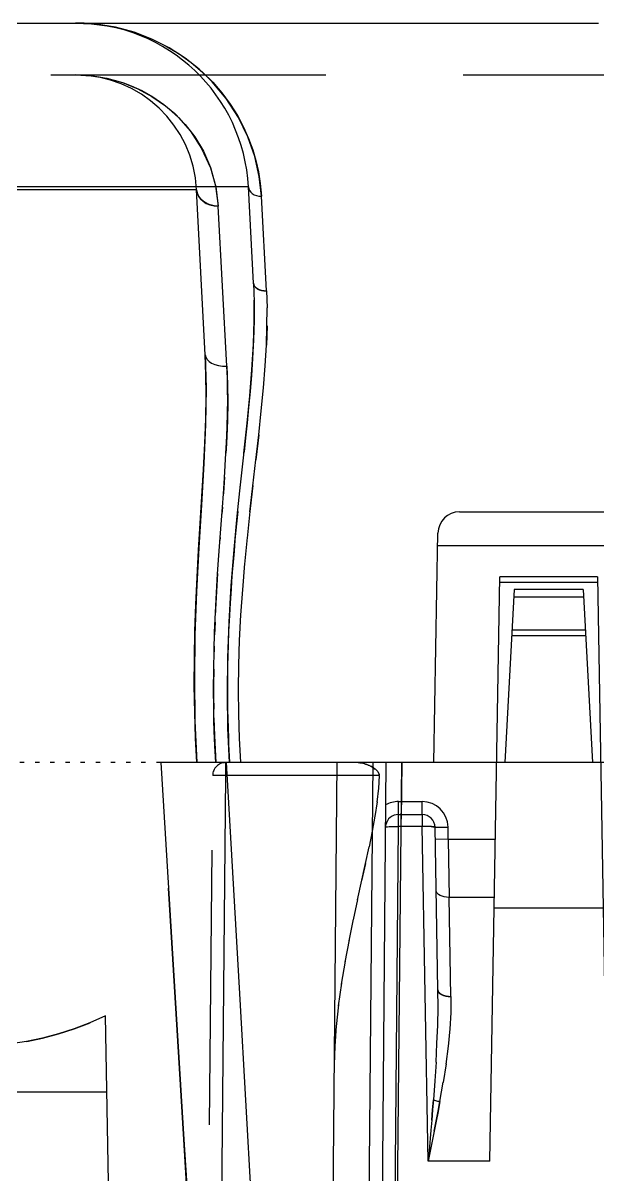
# Model space of a CAD drawing. Header units: millimetres. Extents: x -1 to 4489, y 0 to 1364.
# Drawn here: x 2405.49 to 2418.77, y 442.11 to 468.74 of the extents above; entities that cross this region are included whole.
import ezdxf

# ---------------------------------------------------------------- set-up
doc = ezdxf.new("R2010")
doc.units = ezdxf.units.MM
doc.linetypes.add('DOT', pattern=[0.25, 0, -0.25])
doc.linetypes.add('HIDDEN', pattern=[9.525, 6.35, -3.175])
doc.layers.add('DEFAULT_2', color=8, linetype='HIDDEN')

# ---------------------------------------------------------------- blocks, each defined once
blk = doc.blocks.new('A$C2FA92B4D')
at = {"color": 7, "linetype": 'Continuous'}
for p, q in [((20.108, 18.3), (20.288, 38.903)), ((21.244, 18.3), (21.4, 36.2)), ((26.377, 36.068), (26.585, 24.151)), ((23.171, 29.25), (23.48, 23.778)), ((15.225, 14.003), (14.989, 27.514)), ((17.711, 27.514), (17.475, 14.003)), ((28.755, 25.911), (26.555, 25.911)), ((28.409, 24.745), (28.774, 24.801)), ((27.309, 24.453), (27.675, 24.572)), ((27.675, 24.572), (28.043, 24.669)), ((28.043, 24.669), (28.409, 24.745)), ((26.585, 24.151), (26.946, 24.313)), ((26.946, 24.313), (27.309, 24.453)), ((23.48, 23.778), (23.792, 18.3)), ((18.908, 23.552), (18.974, 19.795)), ((15.091, 21.662), (17.609, 21.662)), ((18.669, 20.069), (18.648, 21.416)), ((19.274, 19.5), (19.274, 19.774)), ((19.821, 19.774), (19.821, 19.5)), ((19.821, 19.5), (19.274, 19.5)), ((0.959, 18.3), (23.792, 18.3)), ((15.55, 14.3), (15.34, 18.3)), ((17.15, 14.3), (17.36, 18.3)), ((19, 18.3), (18.907, 12.991)), ((17.477, 14.128), (15.223, 14.128)), ((15.55, 14.3), (17.15, 14.3)), ((15.225, 14.003), (17.475, 14.003)), ((18.407, 12.5), (14.293, 12.5)), ((23.169, 7.216), (23.286, 4.991)), ((37.373, 1.2), (15.2, 1.2))]:
    blk.add_line(p, q, dxfattribs=at)
at = {"color": 9, "linetype": 'Continuous'}
for p, q in [((23.965, 36.2), (23.811, 18.597)), ((19.96, 35.4), (19.821, 19.774)), ((19.896, 34.2), (19.744, 18.3)), ((20.499, 28.632), (20.408, 18.3)), ((17.711, 27.514), (19.136, 27.514)), ((19.136, 27.514), (19.088, 27.281)), ((19.089, 27.283), (19.136, 27.514)), ((19.114, 27.275), (19.136, 27.514)), ((19.136, 27.514), (19.274, 19.774)), ((18.994, 26.819), (19.089, 27.283)), ((19.072, 26.8), (19.114, 27.275)), ((18.994, 26.819), (18.949, 26.59)), ((18.95, 26.593), (18.995, 26.822)), ((19.051, 26.563), (19.072, 26.8)), ((18.949, 26.59), (18.905, 26.362)), ((18.906, 26.364), (18.95, 26.593)), ((19.051, 26.563), (19.031, 26.328)), ((19.031, 26.328), (19.051, 26.563)), ((18.863, 26.135), (18.786, 25.69)), ((18.863, 26.135), (18.906, 26.364)), ((18.905, 26.362), (18.863, 26.135)), ((18.889, 26.131), (18.863, 26.135)), ((18.889, 26.131), (18.863, 26.135)), ((18.915, 26.126), (18.889, 26.131)), ((18.915, 26.126), (18.889, 26.131)), ((18.941, 26.119), (18.915, 26.126)), ((18.965, 26.112), (18.941, 26.119)), ((18.99, 26.103), (18.965, 26.112)), ((19.013, 26.094), (18.99, 26.103)), ((19.031, 26.328), (19.013, 26.094)), ((19.013, 26.094), (19.031, 26.328)), ((18.981, 25.655), (19.013, 26.094)), ((18.721, 25.262), (18.786, 25.695)), ((18.952, 25.222), (18.981, 25.655)), ((18.67, 24.852), (18.722, 25.27)), ((18.952, 25.222), (18.93, 24.794)), ((18.633, 24.458), (18.671, 24.862)), ((18.93, 24.794), (18.914, 24.373)), ((18.613, 24.076), (18.634, 24.466)), ((18.914, 24.373), (18.906, 23.959)), ((18.608, 23.709), (18.613, 24.082)), ((18.608, 23.709), (18.648, 21.416)), ((18.669, 23.706), (18.608, 23.709)), ((18.666, 23.706), (18.721, 23.698)), ((18.726, 23.697), (18.669, 23.706)), ((18.906, 23.959), (18.908, 23.552)), ((18.721, 23.698), (18.771, 23.685)), ((18.778, 23.682), (18.726, 23.697)), ((18.771, 23.685), (18.816, 23.666)), ((18.823, 23.663), (18.778, 23.682)), ((18.816, 23.666), (18.854, 23.643)), ((18.859, 23.639), (18.823, 23.663)), ((18.854, 23.643), (18.883, 23.615)), ((18.885, 23.613), (18.859, 23.639)), ((18.883, 23.615), (18.902, 23.585)), ((18.902, 23.583), (18.885, 23.613)), ((18.902, 23.585), (18.908, 23.552)), ((18.908, 23.552), (18.902, 23.583)), ((17.604, 21.416), (18.648, 21.416)), ((18.648, 21.416), (18.707, 21.414)), ((18.707, 21.414), (18.763, 21.405)), ((18.707, 21.414), (18.763, 21.405)), ((18.763, 21.405), (18.814, 21.391)), ((18.763, 21.405), (18.814, 21.391)), ((18.814, 21.391), (18.859, 21.372)), ((18.814, 21.391), (18.859, 21.372)), ((18.859, 21.372), (18.897, 21.348)), ((18.859, 21.372), (18.897, 21.348)), ((18.897, 21.348), (18.925, 21.321)), ((18.897, 21.348), (18.925, 21.321)), ((18.925, 21.321), (18.942, 21.291)), ((18.925, 21.321), (18.942, 21.291)), ((18.942, 21.291), (18.948, 21.26)), ((18.669, 20.069), (17.581, 20.069)), ((18.669, 20.069), (18.969, 20.074)), ((18.669, 20.069), (18.969, 20.074)), ((18.669, 20.069), (18.674, 19.79)), ((18.974, 19.795), (18.674, 19.79)), ((18.974, 19.795), (18.98, 19.79)), ((18.98, 19.79), (18.974, 19.795)), ((18.98, 19.79), (18.996, 19.785)), ((18.998, 19.785), (18.98, 19.79)), ((18.996, 19.785), (19.023, 19.782)), ((19.027, 19.781), (18.998, 19.785)), ((19.023, 19.782), (19.059, 19.778)), ((19.065, 19.778), (19.027, 19.781)), ((19.059, 19.778), (19.11, 19.775)), ((19.104, 19.776), (19.161, 19.774)), ((19.156, 19.774), (19.216, 19.774)), ((19.213, 19.774), (19.274, 19.774)), ((19.274, 19.774), (19.821, 19.774)), ((19.882, 19.774), (19.821, 19.774)), ((19.939, 19.775), (19.88, 19.774)), ((19.992, 19.777), (19.936, 19.775)), ((20.037, 19.78), (19.988, 19.777)), ((20.072, 19.784), (20.033, 19.78)), ((20.099, 19.788), (20.071, 19.783)), ((20.116, 19.792), (20.098, 19.788)), ((20.121, 19.797), (20.116, 19.792)), ((19.274, 19.5), (19.274, 19.2)), ((19.821, 19.5), (19.821, 19.2)), ((19.821, 19.2), (19.274, 19.2)), ((20.263, 18.597), (23.811, 18.597)), ((23.811, 18.597), (23.978, 18.596)), ((23.978, 18.596), (24.06, 18.596)), ((24.06, 18.596), (24.088, 18.597)), ((24.06, 18.596), (24.088, 18.597)), ((24.088, 18.597), (24.105, 18.597)), ((24.088, 18.597), (24.105, 18.597)), ((24.105, 18.597), (24.111, 18.597)), ((24.105, 18.597), (24.111, 18.597)), ((23.499, 17.736), (23.469, 18.3)), ((23.73, 18.154), (23.722, 18.3)), ((23.722, 18.3), (23.758, 17.503)), ((23.737, 18.012), (23.73, 18.154)), ((24.039, 18.3), (24.06, 17.912)), ((24.523, 17.333), (24.481, 18.3)), ((23.743, 17.875), (23.737, 18.012)), ((23.749, 17.743), (23.743, 17.875)), ((24.06, 17.912), (24.075, 17.572)), ((23.516, 17.171), (23.499, 17.744)), ((23.757, 17.499), (23.749, 17.743)), ((23.763, 17.287), (23.757, 17.499)), ((23.758, 17.503), (23.771, 16.697)), ((24.075, 17.572), (24.084, 17.315)), ((24.084, 17.315), (24.088, 17.037)), ((24.535, 16.352), (24.523, 17.333)), ((23.521, 16.607), (23.516, 17.183)), ((23.767, 17.083), (23.763, 17.287)), ((23.77, 16.871), (23.767, 17.083)), ((23.771, 16.696), (23.77, 16.871)), ((24.088, 17.037), (24.09, 16.609)), ((23.515, 16.039), (23.521, 16.618)), ((23.771, 16.697), (23.763, 15.881)), ((23.77, 16.29), (23.771, 16.516)), ((23.771, 16.516), (23.771, 16.696)), ((24.09, 16.609), (24.087, 16.14)), ((23.767, 16.056), (23.77, 16.29)), ((24.522, 15.355), (24.535, 16.352)), ((23.496, 15.466), (23.515, 16.048)), ((23.762, 15.833), (23.767, 16.056)), ((24.087, 16.14), (24.079, 15.711)), ((23.763, 15.881), (23.733, 15.055)), ((23.755, 15.572), (23.762, 15.833)), ((23.466, 14.886), (23.497, 15.474)), ((23.743, 15.267), (23.755, 15.572)), ((24.079, 15.711), (24.066, 15.28)), ((17.206, 15.363), (15.494, 15.363)), ((17.199, 15.229), (15.501, 15.229)), ((23.738, 15.142), (23.743, 15.267)), ((24.066, 15.28), (24.048, 14.827)), ((24.486, 14.35), (24.522, 15.355)), ((23.733, 15.055), (23.681, 14.204)), ((23.725, 14.889), (23.738, 15.142)), ((23.425, 14.294), (23.467, 14.894)), ((23.709, 14.602), (23.725, 14.889)), ((24.048, 14.827), (24.026, 14.374)), ((23.688, 14.286), (23.709, 14.602)), ((23.375, 13.697), (23.426, 14.305)), ((23.681, 14.204), (23.615, 13.37)), ((23.676, 14.109), (23.688, 14.286)), ((24.026, 14.374), (24, 13.935)), ((24.432, 13.335), (24.486, 14.35)), ((23.641, 13.662), (23.659, 13.896)), ((23.659, 13.896), (23.676, 14.109)), ((24, 13.935), (23.971, 13.509)), ((23.316, 13.094), (23.376, 13.71)), ((23.619, 13.412), (23.641, 13.662)), ((23.615, 13.37), (23.543, 12.603)), ((23.597, 13.16), (23.619, 13.412)), ((23.971, 13.509), (23.941, 13.098)), ((24.372, 12.338), (24.432, 13.335)), ((23.251, 12.491), (23.317, 13.107)), ((23.574, 12.922), (23.597, 13.16)), ((23.941, 13.098), (23.888, 12.395)), ((23.532, 12.493), (23.574, 12.922)), ((23.543, 12.603), (23.467, 11.869)), ((23.182, 11.889), (23.251, 12.491)), ((23.252, 12.502), (23.184, 11.899)), ((23.888, 12.395), (23.865, 12.083)), ((24.316, 11.384), (24.372, 12.338)), ((23.482, 12.017), (23.386, 11.116)), ((23.865, 12.083), (23.84, 11.718)), ((23.184, 11.899), (23.114, 11.297)), ((23.84, 11.718), (23.804, 11.142)), ((23.048, 10.72), (23.114, 11.297)), ((23.115, 11.305), (23.049, 10.725)), ((24.276, 10.48), (24.316, 11.384)), ((23.389, 11.142), (23.317, 10.449)), ((23.351, 10.787), (23.386, 11.116)), ((23.804, 11.142), (23.792, 10.907)), ((23.049, 10.725), (22.988, 10.163)), ((23.316, 10.445), (23.351, 10.787)), ((23.792, 10.907), (23.778, 10.554)), ((23.317, 10.449), (23.257, 9.818)), ((23.281, 10.089), (23.316, 10.445)), ((23.778, 10.554), (23.767, 10.196)), ((24.262, 9.644), (24.276, 10.48)), ((22.989, 10.166), (22.938, 9.632)), ((23.767, 10.196), (23.764, 9.927)), ((23.248, 9.722), (23.281, 10.089)), ((23.764, 9.927), (23.766, 9.677)), ((22.938, 9.634), (22.898, 9.127)), ((23.257, 9.818), (23.208, 9.221)), ((23.218, 9.349), (23.248, 9.722)), ((23.766, 9.677), (23.772, 9.408)), ((24.282, 8.871), (24.262, 9.644)), ((23.191, 8.956), (23.218, 9.349)), ((23.772, 9.408), (23.783, 9.133)), ((22.898, 9.129), (22.871, 8.651)), ((23.208, 9.221), (23.172, 8.622)), ((23.783, 9.133), (23.983, 5.432)), ((23.881, 9.131), (23.783, 9.133)), ((23.976, 9.118), (23.881, 9.131)), ((24.062, 9.094), (23.976, 9.118)), ((24.136, 9.061), (24.062, 9.094)), ((24.196, 9.022), (24.136, 9.061)), ((23.168, 8.523), (23.191, 8.956)), ((24.241, 8.976), (24.196, 9.022)), ((24.271, 8.925), (24.241, 8.976)), ((24.282, 8.871), (24.271, 8.925)), ((22.856, 8.204), (22.871, 8.651)), ((22.871, 8.652), (22.857, 8.205)), ((23.172, 8.622), (23.155, 8.071)), ((23.155, 8.078), (23.168, 8.523)), ((22.857, 8.205), (22.856, 7.785)), ((23.155, 7.645), (23.155, 8.078)), ((23.155, 8.071), (23.156, 7.606)), ((22.869, 7.392), (22.856, 7.784)), ((23.169, 7.216), (23.155, 7.645)), ((22.869, 7.392), (22.986, 5.205)), ((22.928, 7.39), (22.869, 7.392)), ((22.925, 7.39), (22.98, 7.382)), ((22.985, 7.381), (22.928, 7.39)), ((22.98, 7.382), (23.03, 7.367)), ((23.036, 7.365), (22.985, 7.381)), ((23.03, 7.367), (23.075, 7.346)), ((23.081, 7.343), (23.036, 7.365)), ((23.075, 7.346), (23.113, 7.32)), ((23.117, 7.316), (23.081, 7.343)), ((23.113, 7.32), (23.142, 7.288)), ((23.144, 7.286), (23.117, 7.316)), ((23.142, 7.288), (23.161, 7.253)), ((23.162, 7.252), (23.144, 7.286)), ((23.161, 7.253), (23.169, 7.216)), ((23.169, 7.216), (23.162, 7.252)), ((24.081, 5.426), (23.983, 5.432)), ((24.04, 4.989), (23.983, 5.432)), ((24.176, 5.404), (24.081, 5.426)), ((24.26, 5.369), (24.176, 5.404)), ((24.333, 5.322), (24.26, 5.369)), ((23.045, 5.201), (22.986, 5.205)), ((22.986, 5.205), (23.036, 4.746)), ((23.013, 4.913), (22.986, 5.205)), ((23.102, 5.189), (23.044, 5.202)), ((23.152, 5.17), (23.101, 5.19)), ((23.197, 5.143), (23.152, 5.17)), ((23.233, 5.111), (23.197, 5.143)), ((23.26, 5.074), (23.233, 5.111)), ((23.278, 5.033), (23.26, 5.074)), ((24.394, 5.265), (24.333, 5.322)), ((24.44, 5.2), (24.394, 5.265)), ((24.47, 5.128), (24.44, 5.2)), ((24.482, 5.053), (24.47, 5.128)), ((23.056, 4.637), (23.013, 4.913)), ((23.286, 4.991), (23.278, 5.033)), ((23.286, 4.991), (39.761, 4.991)), ((24.165, 4.546), (24.04, 4.989)), ((24.482, 5.053), (39.037, 5.053)), ((23.036, 4.746), (23.141, 4.286)), ((23.112, 4.382), (23.056, 4.637)), ((24.368, 4.102), (24.165, 4.546)), ((23.187, 4.131), (23.112, 4.382)), ((23.141, 4.286), (23.301, 3.831)), ((23.282, 3.87), (23.187, 4.131)), ((24.622, 3.703), (24.368, 4.102)), ((23.399, 3.606), (23.282, 3.87)), ((23.301, 3.831), (23.516, 3.387)), ((23.541, 3.339), (23.399, 3.606)), ((24.9, 3.381), (24.622, 3.703)), ((23.516, 3.387), (23.803, 2.946)), ((23.707, 3.075), (23.541, 3.339)), ((25.201, 3.114), (24.9, 3.381)), ((23.897, 2.817), (23.707, 3.075)), ((23.803, 2.946), (24.121, 2.559)), ((25.514, 2.895), (25.201, 3.114)), ((24.111, 2.569), (23.897, 2.817)), ((25.844, 2.718), (25.514, 2.895)), ((26.197, 2.577), (25.844, 2.718)), ((24.349, 2.334), (24.111, 2.569)), ((24.121, 2.559), (24.424, 2.265)), ((26.56, 2.477), (26.197, 2.577)), ((26.919, 2.419), (26.56, 2.477)), ((27.278, 2.4), (26.919, 2.419)), ((24.608, 2.115), (24.349, 2.334)), ((24.424, 2.265), (24.747, 2.012)), ((24.889, 1.914), (24.608, 2.115)), ((24.747, 2.012), (25.119, 1.773)), ((25.189, 1.733), (24.889, 1.914)), ((25.119, 1.773), (25.518, 1.571)), ((25.508, 1.576), (25.189, 1.733)), ((25.842, 1.443), (25.508, 1.576)), ((25.518, 1.571), (25.926, 1.415)), ((26.19, 1.338), (25.842, 1.443)), ((25.926, 1.415), (26.354, 1.299)), ((26.547, 1.262), (26.19, 1.338)), ((26.354, 1.299), (26.806, 1.226)), ((26.91, 1.216), (26.547, 1.262)), ((26.806, 1.226), (27.28, 1.2)), ((27.28, 1.2), (26.91, 1.216))]:
    blk.add_line(p, q, dxfattribs=at)
for centre, start, end in [((19.274, 19.8), 180.9955, 270.004), ((19.821, 19.8), 270.0018, 299.5)]:
    blk.add_arc(centre, 0.6, start, end, dxfattribs=at)
at = {"color": 7, "linetype": 'Continuous'}
for centre, radius, start, end in [((19.274, 19.8), 0.3, 181, 269.9999), ((19.821, 19.8), 0.3, 270, 348.3106), ((18.407, 13), 0.5, 270, 359), ((27.28, 5.2), 4, 183, 270.0001)]:
    blk.add_arc(centre, radius, start, end, dxfattribs=at)
at = {"layer": 'DEFAULT_2', "color": 8, "linetype": 'HIDDEN'}
for p, q in [((24.265, 36.2), (24.111, 18.597)), ((24.775, 27.013), (24.599, 29.917)), ((24.6, 29.917), (24.775, 27.013)), ((24.775, 27.013), (24.953, 24.108)), ((24.952, 24.108), (24.775, 27.013)), ((21.291, 24.846), (21.305, 25.285)), ((21.259, 24.386), (21.292, 24.857)), ((27.674, 24.572), (27.308, 24.453)), ((28.042, 24.669), (27.674, 24.572)), ((28.408, 24.745), (28.042, 24.669)), ((21.207, 23.897), (21.261, 24.404)), ((27.308, 24.453), (26.945, 24.313)), ((25.132, 21.204), (24.952, 24.108)), ((24.953, 24.108), (25.132, 21.204)), ((21.138, 23.397), (21.209, 23.92)), ((21.054, 22.894), (21.142, 23.421)), ((20.961, 22.398), (21.058, 22.917)), ((20.864, 21.92), (20.965, 22.418)), ((20.765, 21.463), (20.867, 21.935)), ((20.767, 21.473), (20.58, 20.63)), ((25.313, 18.3), (25.132, 21.204)), ((20.58, 20.63), (20.67, 21.034)), ((20.58, 20.63), (20.497, 20.245)), ((20.424, 19.881), (20.498, 20.25)), ((20.363, 19.535), (20.426, 19.888)), ((19.744, 18.3), (19.756, 19.607)), ((20.315, 19.206), (20.365, 19.544)), ((20.282, 18.894), (20.316, 19.215)), ((20.263, 18.597), (20.282, 18.899)), ((20.263, 18.597), (20.264, 18.583)), ((20.266, 18.568), (20.264, 18.583)), ((20.264, 18.583), (20.266, 18.568)), ((20.271, 18.552), (20.266, 18.568)), ((20.266, 18.568), (20.271, 18.552)), ((20.278, 18.537), (20.271, 18.552)), ((20.271, 18.552), (20.278, 18.537)), ((20.278, 18.537), (20.287, 18.521)), ((20.298, 18.506), (20.287, 18.521)), ((20.298, 18.506), (20.311, 18.491)), ((20.311, 18.491), (20.325, 18.476)), ((20.325, 18.476), (20.311, 18.491)), ((20.341, 18.462), (20.325, 18.476)), ((20.325, 18.476), (20.341, 18.462)), ((20.341, 18.462), (20.359, 18.448)), ((20.359, 18.448), (20.378, 18.434)), ((20.378, 18.434), (20.359, 18.448)), ((20.378, 18.434), (20.398, 18.42)), ((20.398, 18.42), (20.378, 18.434)), ((20.398, 18.42), (20.42, 18.406)), ((20.42, 18.406), (20.443, 18.393)), ((20.442, 18.393), (20.42, 18.406)), ((20.467, 18.38), (20.442, 18.393)), ((20.443, 18.393), (20.467, 18.38)), ((20.467, 18.38), (20.493, 18.367)), ((23.811, 18.597), (23.811, 18.3)), ((20.52, 18.355), (20.492, 18.367)), ((20.493, 18.367), (20.52, 18.355)), ((20.52, 18.355), (20.548, 18.343)), ((20.548, 18.343), (20.578, 18.332)), ((20.578, 18.333), (20.548, 18.343)), ((20.61, 18.323), (20.578, 18.333)), ((20.578, 18.332), (20.61, 18.322)), ((20.643, 18.314), (20.61, 18.323)), ((20.61, 18.322), (20.643, 18.314)), ((20.643, 18.314), (20.678, 18.307)), ((20.678, 18.307), (20.643, 18.314)), ((20.678, 18.307), (20.714, 18.302)), ((20.714, 18.302), (20.678, 18.307)), ((20.714, 18.302), (20.752, 18.3)), ((20.752, 18.3), (20.714, 18.302)), ((23.792, 18.3), (25.313, 18.3)), ((24.062, 17.846), (24.039, 18.3)), ((24.481, 18.3), (24.509, 17.737)), ((24.077, 17.489), (24.062, 17.846)), ((24.509, 17.737), (24.527, 17.145)), ((24.085, 17.263), (24.077, 17.489)), ((24.09, 16.777), (24.087, 17.064)), ((24.527, 17.145), (24.536, 16.518)), ((24.09, 16.469), (24.09, 16.777)), ((24.536, 16.518), (24.534, 15.88)), ((24.087, 16.169), (24.09, 16.469)), ((24.087, 16.14), (24.087, 16.169)), ((24.076, 15.61), (24.082, 15.877)), ((24.534, 15.88), (24.521, 15.263)), ((24.057, 15.054), (24.068, 15.345)), ((24.521, 15.263), (24.5, 14.646)), ((24.032, 14.481), (24.045, 14.76)), ((24.045, 14.76), (24.048, 14.827)), ((17.159, 14.469), (15.541, 14.469)), ((24.017, 14.206), (24.032, 14.481)), ((24.5, 14.646), (24.471, 14.015)), ((23.999, 13.926), (24.017, 14.206)), ((24.471, 14.015), (24.436, 13.384)), ((24.436, 13.384), (24.398, 12.762)), ((13.787, 13.29), (18.913, 13.29)), ((23.941, 13.098), (23.946, 13.167)), ((23.888, 12.395), (23.9, 12.554)), ((24.398, 12.762), (24.36, 12.145)), ((23.839, 11.703), (23.863, 12.059)), ((23.863, 12.059), (23.865, 12.083)), ((24.36, 12.145), (24.323, 11.526)), ((24.323, 11.526), (24.293, 10.924)), ((23.785, 10.763), (23.799, 11.056)), ((23.799, 11.056), (23.804, 11.142)), ((24.293, 10.924), (24.272, 10.354)), ((23.772, 10.384), (23.785, 10.763)), ((23.765, 9.973), (23.772, 10.384)), ((24.272, 10.354), (24.262, 9.818)), ((23.769, 9.559), (23.765, 9.973)), ((24.262, 9.818), (24.266, 9.325)), ((23.783, 9.133), (23.769, 9.559)), ((24.266, 9.325), (24.282, 8.871)), ((23.882, 9.131), (23.881, 9.131)), ((23.977, 9.117), (23.976, 9.118)), ((24.062, 9.094), (24.062, 9.094)), ((24.282, 8.871), (24.482, 5.053)), ((23.983, 5.432), (24.076, 5.427)), ((24.048, 4.962), (23.983, 5.432)), ((24.076, 5.427), (24.167, 5.407)), ((24.167, 5.407), (24.25, 5.374)), ((24.25, 5.374), (24.324, 5.329)), ((24.324, 5.329), (24.387, 5.273)), ((24.387, 5.273), (24.435, 5.207)), ((24.435, 5.207), (24.468, 5.132)), ((24.468, 5.132), (24.482, 5.053)), ((24.16, 4.539), (24.048, 4.962)), ((24.323, 4.163), (24.16, 4.539)), ((24.523, 3.831), (24.323, 4.163)), ((24.747, 3.543), (24.523, 3.831)), ((24.989, 3.295), (24.747, 3.543)), ((25.237, 3.085), (24.989, 3.295)), ((25.491, 2.91), (25.237, 3.085)), ((25.751, 2.763), (25.491, 2.91)), ((25.995, 2.652), (25.751, 2.763)), ((37.373, 2.4), (10.054, 2.4)), ((26.173, 2.584), (25.995, 2.652)), ((26.36, 2.526), (26.173, 2.584)), ((26.652, 2.458), (26.36, 2.526)), ((26.94, 2.417), (26.652, 2.458)), ((27.14, 2.403), (26.94, 2.417)), ((27.279, 2.4), (27.14, 2.403)), ((27.279, 2.4), (27.278, 2.4))]:
    blk.add_line(p, q, dxfattribs=at)
at = {"layer": 'DEFAULT_2', "color": 8, "linetype": 'DOT'}
blk.add_line((25.313, 18.3), (46.15, 18.3), dxfattribs=at)
at = {"layer": 'DEFAULT_2', "color": 8, "linetype": 'HIDDEN'}
for centre, radius, start, end in [((19.821, 19.8), 0.3, 348.3106, 359.4962), ((23.811, 18.6), 0.3, 270, 359.5), ((27.278, 5.2), 2.8, 183.0007, 270.0054)]:
    blk.add_arc(centre, radius, start, end, dxfattribs=at)

msp = doc.modelspace()

# ---------------------------------------------------------------- block references
at = {"rotation": 180}
msp.add_blockref('A$C2FA92B4D', (2433.986, 469.942), dxfattribs=at)

doc.saveas('drawing.dxf')
